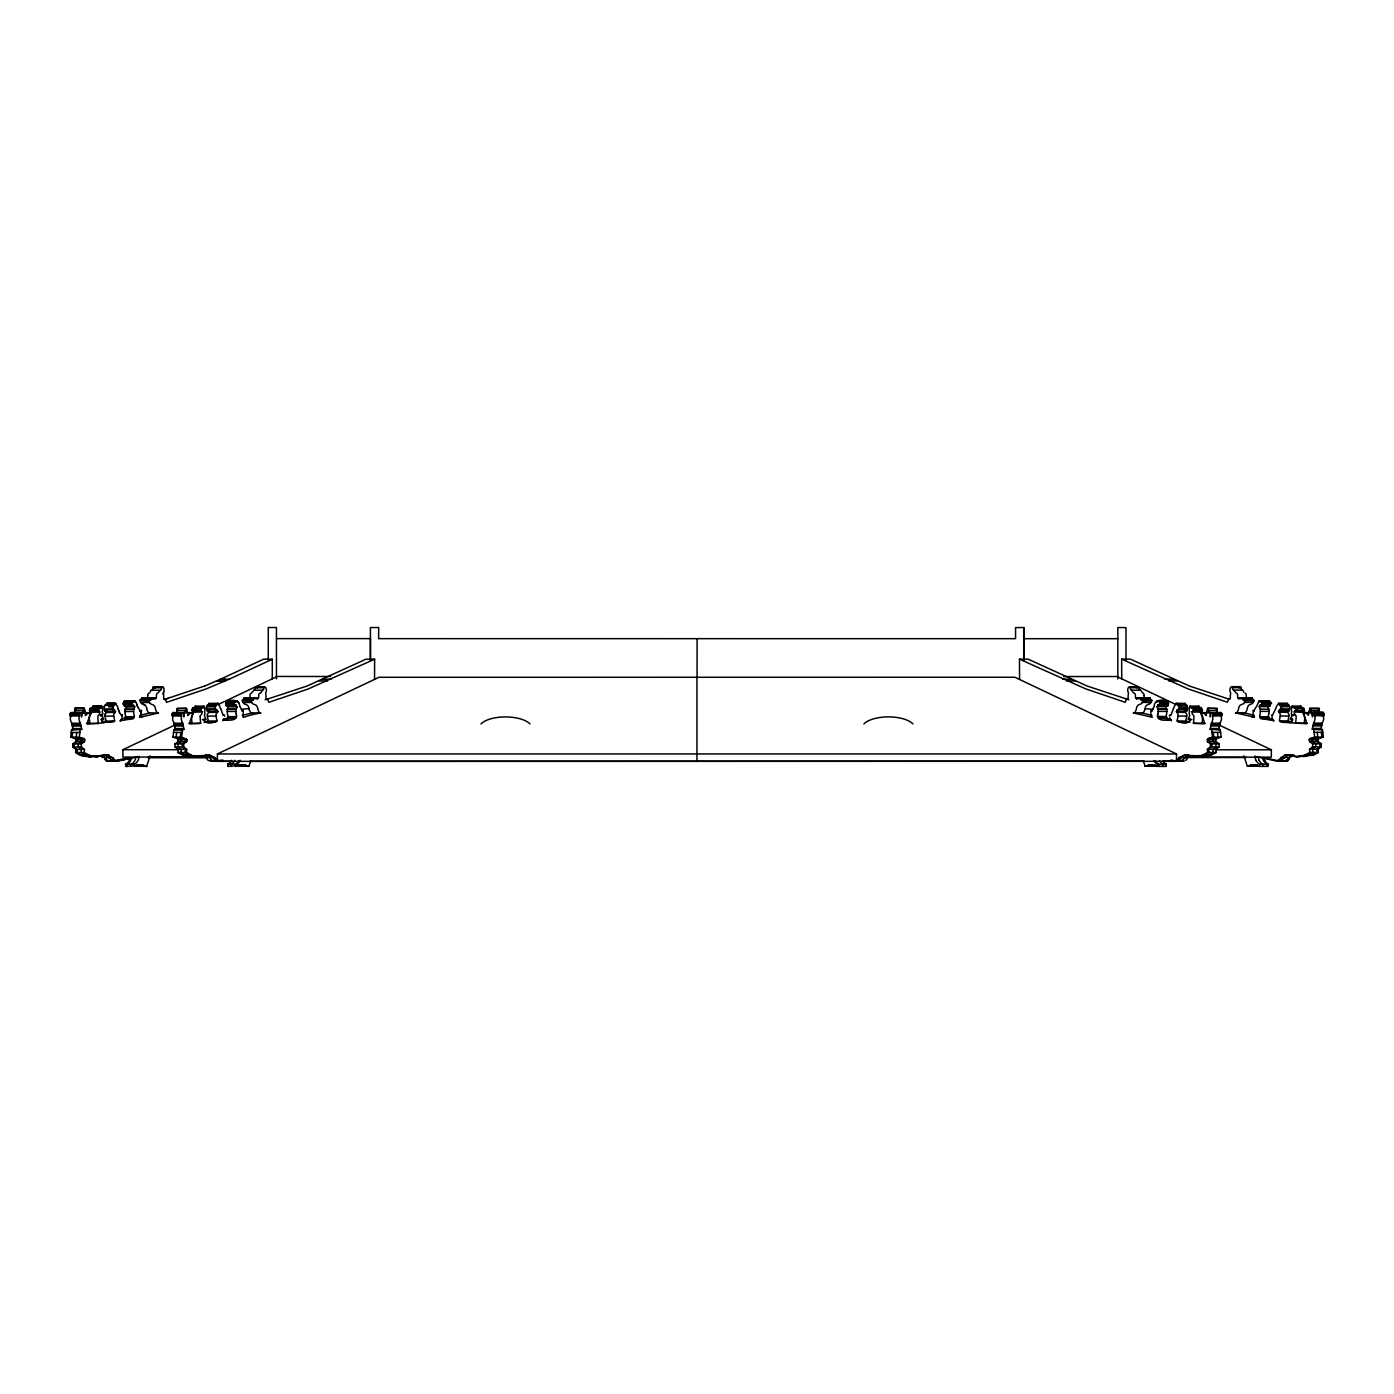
<?xml version="1.0" encoding="UTF-8"?>
<svg xmlns="http://www.w3.org/2000/svg" width="1394" height="1394" viewBox="0 0 1394 1394"><rect width="100%" height="100%" fill="white"/><g stroke="black" fill="none" stroke-linecap="round" stroke-linejoin="round"><path stroke-width="1.5" d="M175.679 724.671L122.881 749.711L122.881 757.081L206.155 757.099M697.07 677.554L697.087 638.661M1023.736 660.425L1023.736 627.579M1023.841 660.442L1023.841 638.696L1117.831 638.696M1023.841 638.26L1023.841 627.561L1015.564 627.579L1015.564 638.679L378.61 638.644L378.715 627.492L370.438 627.561L370.421 660.39L370.438 638.609L276.448 638.609M1117.831 678.965L1117.831 627.544L1126.004 627.614L1126.004 660.286M1218.565 724.758L1271.345 749.798L1271.345 757.186L1185.963 757.134L1181.868 760.549M272.266 679.279L272.318 659.223L263.658 659.17L220.426 679.244L229.104 679.244L272.318 659.223M374.55 679.261L374.62 659.205L365.96 659.205L307.046 686.022L265.191 699.84M121.923 718.921L122.202 715.052A6.691 4.722 90 0 1 121.574 715.54L119.431 712.526M105.404 709.633L114.517 709.581L115.162 712.439A5.332 3.781 90 0 0 113.646 714.739A2.23 1.568 90 0 0 113.75 716.133L114.047 717.108A2.492 1.76 90 0 0 114.151 718.52A3.049 2.161 90 0 1 114.517 719.652A3.049 2.161 90 0 0 114.639 721.081L98.382 723.399L97.963 719.199A7.894 5.593 90 0 1 97.981 716.063A3.136 2.213 90 0 1 98.974 714.704A3.032 2.143 90 0 0 99.793 711.602L90.296 711.951L90 710.609M1212.519 715.558L1212.641 717.352A3.241 2.283 90 0 1 1212.588 720.106A14.236 10.072 90 0 1 1211.403 723.155L1210.114 729.289L1220.29 729.968L1221.161 737.165L1216.683 738.576L1208.006 738.576L1207.396 741.608L1210.48 743.873L1219.14 743.873L1219.053 746.905L1216.073 749.31L1207.396 749.31L1207.5 752.481L1202.621 755.182L1211.281 755.182L1216.213 752.446L1216.073 749.31M1219.07 713.083L1220.987 712.439L1221.963 714.216A2.23 1.568 90 0 1 1222.102 715.383L1220.795 715.227L1221.301 717.352A3.241 2.283 90 0 1 1221.266 720.106A14.236 10.072 90 0 1 1220.064 723.155L1218.722 729.289L1210.114 729.289M1323.376 715.505L1314.385 715.052L1314.821 717.3A3.241 2.283 90 0 1 1314.786 720.036A14.236 10.072 90 0 1 1313.584 723.103L1312.242 729.219L1322.47 729.916L1323.342 737.112L1318.863 738.524L1310.186 738.524L1309.193 739.674L1309.576 741.556L1312.66 743.821L1321.338 743.821L1321.233 746.836L1318.254 749.258L1309.593 749.258L1309.733 752.394L1304.801 755.13L1296.298 756.733L1285.268 754.764L1276.921 761.141L1254.827 756.402L1255.053 757.534A11.535 8.155 90 0 0 1255.907 760.044L1256.133 760.479M1323.045 715.052L1323.498 717.3A3.241 2.283 90 0 1 1323.446 720.036A14.236 10.072 90 0 1 1322.261 723.103L1320.972 729.219L1312.242 729.219M150.273 692.069L150.517 690.779M217.987 711.463L216.819 709.546L207.619 709.616A5.907 4.182 -90 0 1 207.601 711.376L217.987 711.463L217.464 712.404A5.332 3.781 -90 0 0 215.931 714.704A2.23 1.568 -90 0 0 216.035 716.098L216.331 717.213A2.492 1.76 -90 0 0 216.436 718.468A3.049 2.161 -90 0 1 216.819 719.618A3.049 2.161 -90 0 0 216.924 721.029L207.985 721.029L204.186 722.423M125.024 717.405L124.902 718.276M1208.563 711.341L1208.511 711.132A2.474 1.76 90 0 0 1208.319 710.591L1208.319 710.051A3.38 2.387 90 0 0 1208.511 708.814L1207.256 709.215M1217.642 712.961L1217.171 711.132A2.474 1.76 90 0 0 1216.979 710.591L1216.997 710.051A3.38 2.387 90 0 0 1217.189 708.814L1216.021 708.779M1324.3 715.331L1314.315 715.174L1324.3 715.331A2.23 1.568 -90 0 0 1324.143 714.164L1323.202 712.526L1313.165 712.421L1312.486 716.864L1310.691 711.079A2.474 1.76 -90 0 0 1310.499 710.539L1310.517 709.999A3.38 2.387 90 0 0 1310.691 708.744L1309.698 708.326L1309.576 709.947A6.639 4.687 -90 0 0 1308.949 711.602A3.311 2.335 -90 0 0 1308.757 713.345L1308.67 713.867A2.474 1.76 -90 0 0 1308.565 715.244L1306.073 713.205A5.018 3.537 -90 0 0 1304.993 713.153L1304.244 712.717A2.823 2.004 90 0 0 1303.686 714.599L1303.878 715.732A2.666 1.882 -90 0 1 1304.592 717.631L1305.237 718.973A4.949 3.502 -90 0 1 1306.021 720.489A9.305 6.587 90 0 1 1306.544 723.713L1283.438 722.336L1279.5 720.925A3.049 2.161 -90 0 0 1279.483 719.531A3.049 2.161 -90 0 1 1279.849 718.38A2.492 1.76 -90 0 0 1279.953 716.969L1280.25 716.011A2.23 1.568 -90 0 0 1280.354 714.617A5.332 3.781 90 0 0 1278.821 712.334L1279.483 709.459L1288.648 709.877A5.924 4.182 90 0 0 1288.701 711.288L1280.023 711.288A5.907 4.182 90 0 1 1280.006 709.529M1319.822 712.909L1319.369 711.079A2.474 1.76 90 0 0 1319.177 710.539L1319.177 709.999A3.38 2.387 -90 0 0 1319.369 708.744L1318.114 709.163M118.054 708.588L117.671 707.368A2.422 1.708 90 0 0 117.253 706.009A7.04 4.984 90 0 1 116.312 704.911L116.242 704.44M1210.253 714.46L1210.306 716.917L1210.968 712.473L1213.285 714.216A2.23 1.568 90 0 1 1213.442 715.383L1212.832 715.854M71.042 715.697L70.502 717.44A3.241 2.283 90 0 0 70.554 720.175A14.236 10.072 90 0 0 71.739 723.242L73.028 729.271L71.53 730.055L81.758 729.358L80.416 723.242A14.236 10.072 90 0 1 79.214 720.175A3.241 2.283 90 0 1 79.179 717.44L79.615 715.192L69.7 715.471A2.23 1.568 90 0 1 69.857 714.303L70.292 713.153M78.378 715.471A2.23 1.568 90 0 1 78.517 714.303L80.835 712.561L81.514 717.004L83.309 711.219A2.474 1.76 90 0 1 83.501 710.679L83.483 710.138A3.38 2.387 90 0 1 83.291 708.884L83.919 708.204M181.673 715.453L181.464 717.387A3.241 2.283 -90 0 0 181.516 720.14A14.236 10.072 -90 0 0 182.701 723.19L183.991 729.323L175.383 729.323L174.041 723.19A14.236 10.072 -90 0 1 172.839 720.14A3.241 2.283 -90 0 1 172.804 717.387L173.309 715.279L172.002 715.418A2.23 1.568 -90 0 1 172.142 714.251L173.117 712.473L174.982 712.979M181.272 715.889L180.662 715.418A2.23 1.568 -90 0 1 180.819 714.251L183.137 712.508L183.799 716.952L183.851 714.495M74.178 713.048L74.509 711.532M119.989 720.837L133.371 718.59L134.312 716.446A3.555 2.527 90 0 0 133.841 714.129L133.719 713.658A4.896 3.468 90 0 0 133.667 711.811L133.685 709.25A4.478 3.171 90 0 0 134.695 707.141C134.538 701.827 124.066 709.929 123.404 703.865M223.58 719.287L226.995 718.555L227.936 716.394A3.555 2.527 -90 0 0 227.466 714.077L227.344 713.623A4.896 3.468 -90 0 0 227.292 711.776L227.309 709.197A4.478 3.171 -90 0 0 228.32 707.089C220.862 701.391 236.858 703.378 236.997 707.089A4.478 3.171 -90 0 1 235.969 709.197L235.952 711.776A4.896 3.468 -90 0 1 236.022 713.623L236.039 713.85M1207.396 749.31L1210.375 746.905L1210.48 743.873M1309.593 749.258L1312.573 746.836L1312.66 743.821M175.052 746.94L178.049 749.345L177.892 752.481L182.823 755.217L191.501 755.217L186.604 752.516L186.709 749.345L183.729 746.94L175.052 746.94L174.964 743.908L178.049 741.643L186.709 741.643L187.11 739.761L181.621 737.217L172.961 737.199L173.814 730.003L175.383 729.323M1292.099 719.234L1290.374 719.112A5.89 4.165 90 0 1 1291.593 716.777L1291.959 715.192A3.102 2.196 -90 0 1 1291.419 713.345A4.513 3.189 90 0 1 1291.82 711.323A2.074 1.464 -90 0 1 1291.75 708.344A2.701 1.917 90 0 1 1292.238 706.078L1300.898 706.078A1.847 1.307 90 0 1 1301.125 706.95L1302.31 707.838A1.777 1.255 -90 0 1 1303.948 708.762L1304.401 710.47L1294.224 711.463A3.032 2.143 -90 0 0 1295.043 714.547A3.136 2.213 90 0 1 1296.019 715.924A7.894 5.593 90 0 1 1296.037 719.06L1295.618 723.277L1307.555 723.294M141.508 711.114L141.456 710.4M140.01 700.311L148.827 701.426A1.899 1.342 90 0 0 149.576 702.437L149.803 703.046A3.258 2.3 90 0 0 151.005 704.057L153.584 705.085A5.471 3.868 90 0 1 155.396 708.535A7.824 5.541 90 0 0 157.33 712.839L158.393 713.031L139.505 717.352L140.062 716.446A6.621 4.67 90 0 0 140.759 715.819L140.968 714.094M148.67 700.833L149.733 700.102A4.984 3.52 90 0 1 150.5 699.875M249.021 708.483A5.471 3.868 -90 0 0 247.208 705.05L244.63 704.022A3.258 2.3 -90 0 1 243.427 702.994L243.201 702.402A1.899 1.342 -90 0 1 242.451 701.391L243.375 700.049A4.984 3.52 -90 0 1 244.124 699.823L253.185 699.962L252.732 699.143M257.681 708.483A5.471 3.868 -90 0 0 255.869 705.05L253.307 704.022A3.258 2.3 -90 0 1 252.087 702.994L251.948 702.437A1.917 1.359 -90 0 1 251.129 701.391L252.035 700.049A4.984 3.52 -90 0 1 252.802 699.823M1201.018 711.498L1202.464 710.313L1201.367 708.135A1.864 1.307 90 0 0 1200.199 707.856L1198.927 706.88A1.847 1.307 90 0 0 1198.701 706.131L1190.04 706.131A2.701 1.917 90 0 0 1189.552 708.413A2.074 1.464 90 0 0 1189.64 711.376A4.513 3.189 90 0 0 1189.221 713.397A3.102 2.196 90 0 0 1189.674 715.087L1189.448 716.725A5.89 4.165 90 0 0 1188.193 719.165L1191.818 719.565M1294.956 711.393L1296.716 711.167M94.112 756.106L90.436 756.872L81.915 755.269L76.984 752.533L77.14 749.397L72.767 746.888L72.68 743.873M97.719 756.872L89.199 755.269L84.267 752.533L84.424 749.397L81.427 746.975L72.767 746.975L75.746 749.31L75.659 752.551C87.927 762.849 106.868 748.508 115.406 760.636M1290.234 722.719L1290.321 721.639A2.631 1.864 90 0 1 1291.245 721.552A4.409 3.119 -90 0 0 1292.83 719.652L1292.569 719.13A13.086 9.253 90 0 1 1291.071 719.496L1290.548 719.513M193.086 711.532L191.64 710.348L192.738 708.169A1.864 1.307 -90 0 1 193.905 707.891L203.838 707.037A1.847 1.307 -90 0 1 204.064 706.166L195.404 706.166A1.847 1.307 -90 0 0 195.177 706.915L195.177 706.915M222.935 714.861L223.859 715.488A6.691 4.722 -90 0 0 224.486 715.017L224.695 716.133M206.678 758.075L206.887 759.12M103.818 722.65L101.954 721.691M124.972 701.095L134.765 700.886L136.595 703.012M237.346 701.147C214.589 704.075 235.394 696.704 238.81 702.872M1201.558 715.523L1201.611 715.662A2.666 1.882 90 0 1 1202.412 717.683L1203.057 719.025A4.949 3.502 90 0 1 1203.841 720.541A9.305 6.587 90 0 1 1204.346 723.765L1193.438 723.329L1193.839 719.112A7.894 5.593 90 0 0 1193.822 715.976A3.136 2.213 90 0 0 1192.846 714.617A3.032 2.143 90 0 1 1192.027 711.515L1201.436 711.341M1193.438 723.329L1202.098 723.329L1202.517 719.112A7.894 5.593 90 0 0 1202.499 715.976A3.136 2.213 90 0 0 1201.506 714.617A3.032 2.143 90 0 1 1200.67 711.707M1304.279 723.277L1304.697 719.06A7.894 5.593 90 0 0 1304.679 715.924M1141.303 699.788A4.984 3.52 90 0 1 1142.069 700.032L1142.975 701.356A1.917 1.359 90 0 1 1142.156 702.402L1142.087 702.82A3.258 2.3 90 0 1 1140.797 703.987L1138.236 705.015A5.471 3.868 90 0 0 1136.424 708.466A7.65 5.402 90 0 1 1135.796 710.644A7.824 5.541 90 0 1 1134.489 712.77L1133.409 712.961L1152.315 717.283L1150.799 715.261L1150.869 710.417A2.439 1.725 90 0 1 1151.566 710.731L1152.002 711.288A7.353 5.193 90 0 1 1152.472 709.546L1153.465 707.699A7.51 5.315 90 0 1 1154.249 706.845L1154.267 706.27M1269.673 700.955L1258.834 701.443L1256.43 706.793A7.51 5.315 90 0 0 1255.663 707.647L1254.652 709.494A7.353 5.193 -90 0 0 1254.182 711.236L1253.746 710.679A2.439 1.725 -90 0 0 1253.049 710.365L1253.241 715.697A6.621 4.67 90 0 0 1253.938 716.324L1254.495 717.23L1235.607 712.909L1245.347 712.735A7.824 5.541 90 0 0 1246.654 710.609A7.65 5.402 90 0 0 1247.281 708.413A5.471 3.868 -90 0 1 1249.094 704.963L1251.655 703.935A3.258 2.3 -90 0 0 1252.875 702.924L1253.014 702.367A1.917 1.359 90 0 0 1253.833 701.304L1252.927 699.98A4.984 3.52 90 0 0 1252.16 699.753M99.41 711.794C99.375 709.197 87.543 713.205 89.826 709.076M200.283 716.011A3.136 2.213 -90 0 1 201.259 714.652A3.032 2.143 -90 0 0 202.095 711.55L200.318 710.348L201.015 708.866A1.777 1.255 -90 0 1 202.635 707.96L203.838 707.037M1158.065 713.815L1158.1 713.589A4.896 3.468 90 0 1 1158.153 711.742L1158.135 709.18A4.478 3.171 90 0 1 1157.107 707.072L1157.926 704.806C1169.183 707.803 1174.096 700.258 1159.738 702.419M1268.923 713.763L1268.941 713.536A4.896 3.468 90 0 1 1269.01 711.689L1269.045 709.285A4.478 3.171 90 0 1 1267.965 707.019L1268.784 704.754M141.177 710.47L140.951 710.504A2.439 1.725 90 0 0 140.254 710.731L139.818 711.358A7.353 5.193 90 0 0 139.348 709.633L138.337 707.699A7.51 5.315 90 0 0 137.57 706.915L137.1 705.12M220.705 708.64L222.97 714.686M1133.601 693.062L1134.054 693.079A2.091 1.481 90 0 1 1135.396 695.519A7.109 5.018 90 0 0 1135.587 697.784L1136.58 698.777A1.795 1.272 90 0 1 1137.887 698.028A8.765 6.203 90 0 1 1139.612 697.958C1143.028 699.039 1142.488 701.809 1149.98 699.788A4.984 3.52 90 0 1 1150.747 700.015L1151.636 701.356A1.899 1.342 90 0 1 1150.904 702.367L1150.747 702.82A3.258 2.3 90 0 1 1149.475 703.987L1146.896 704.998A5.471 3.868 90 0 0 1145.084 708.466A7.65 5.402 90 0 1 1144.474 710.644A7.824 5.541 90 0 1 1143.15 712.77L1142.087 712.961L1151.949 715.366M1235.607 712.909L1236.67 712.735A7.824 5.541 -90 0 0 1237.994 710.609A7.65 5.402 -90 0 0 1238.621 708.413A5.471 3.868 -90 0 1 1240.433 704.963L1242.995 703.935A3.258 2.3 90 0 0 1244.197 702.924L1244.424 702.315A1.899 1.342 -90 0 0 1245.173 701.304L1244.25 699.98A4.984 3.52 -90 0 0 1243.5 699.753M84.424 741.678L75.764 741.678L72.68 743.943L81.34 743.943L84.424 741.678L84.825 739.796L83.814 738.663L70.658 737.252L71.53 729.968M72.627 732.477L72.052 737.252L77.541 739.796L77.14 741.678L74.056 743.943L74.161 746.975M76.775 732.477L76.217 737.252L81.688 739.796L81.305 741.678L78.221 743.943L78.308 746.975L81.305 749.397L81.148 752.533L86.079 755.269L94.583 756.872L98.277 756.106M83.814 738.663L79.336 737.252L80.19 730.055M101.901 722.458L105.961 720.994M176.655 732.425L176.08 737.217L181.569 739.761L181.168 741.643L178.083 743.908L178.171 746.94L181.168 749.345L181.011 752.481L185.942 755.217L194.446 756.837M180.802 732.425L180.244 737.217L185.716 739.761L185.332 741.643L182.248 743.908L182.335 746.94L185.315 749.345L185.175 752.481C195.317 760.828 210.721 749.745 217.342 760.532M181.621 737.217L182.492 730.003L183.991 729.323M204.552 708.431A2.074 1.464 -90 0 1 204.465 711.41A4.513 3.189 -90 0 1 204.883 713.432A3.102 2.196 -90 0 1 204.43 715.122L204.657 716.743A5.89 4.165 -90 0 1 205.911 719.199L205.214 719.583A13.086 9.253 -90 0 1 203.716 719.217L203.472 719.722A4.409 3.119 -90 0 0 205.057 721.639A2.631 1.864 -90 0 1 205.981 721.726C207.549 724.392 214.293 722.528 216.924 721.029M84.546 709.476L84.424 710.086A6.639 4.687 90 0 1 85.051 711.742A3.311 2.335 90 0 1 85.243 713.484L85.33 714.007A2.474 1.76 90 0 1 85.435 715.383L85.4 715.54M84.529 709.738L83.71 708.309M216.366 709.581L216.314 709.964A5.924 4.182 -90 0 1 216.262 711.376A2.3 1.638 -90 0 1 215.478 709.807A2.718 1.917 -90 0 1 215.495 709.006A4.356 3.084 -90 0 1 214.868 708.274L216.018 705.347A2.962 2.091 -90 0 1 216.924 704.737M237.032 706.897L228.389 706.706M118.908 711.079L118.368 709.459M1153.918 760.566A10.734 7.597 90 0 0 1157.264 764.104L1157.334 766.439L1148.917 764.94L1145.188 766.334L1143.359 761.019M1158.728 766.439L1158.641 764.121M1162.875 766.439L1163.188 764.33A10.96 7.754 90 0 1 1159.459 760.566M1165.907 766.351L1166.203 764.243M1163.223 761.664A10.734 7.597 90 0 0 1165.82 764.017L1165.994 766.439L1157.229 766.351M1243.901 755.809L1247.369 766.299L1251.098 764.888L1259.514 766.386L1259.444 764.069A10.734 7.597 90 0 1 1256.099 760.514M1262.633 766.386L1262.947 764.278A10.96 7.754 90 0 1 1259.218 760.514M1266.797 766.386L1266.728 764.069A11.013 7.789 90 0 1 1262.302 757.552M1264.776 760.514A10.734 7.597 90 0 0 1268.122 764.051L1268.191 766.386L1259.514 766.386M141.508 711.045L141.142 712.839M178.083 708.814L176.933 708.849A3.38 2.387 -90 0 0 177.108 710.086L177.125 710.626A2.474 1.76 -90 0 0 176.933 711.167L176.48 712.996M187.702 715.488L187.72 715.331A2.474 1.76 -90 0 0 187.615 713.972L187.545 713.432A3.311 2.335 -90 0 0 187.336 711.689A6.639 4.687 -90 0 0 186.726 710.034L186.779 709.877M185.489 711.567L183.869 714.129M1158.048 704.737L1159.111 705.956L1159.686 702.698M1170.542 719.252L1167.126 718.52L1166.168 716.359A3.555 2.527 90 0 1 1166.639 714.042L1166.761 713.589A4.896 3.468 90 0 1 1166.813 711.742L1166.795 709.18A4.478 3.171 90 0 1 1165.785 707.054C1166.621 701.583 1167.545 707.699 1168.137 704.859M1274.011 720.715L1260.629 718.468L1259.688 716.307A3.555 2.527 -90 0 1 1260.159 713.989L1260.281 713.536A4.896 3.468 90 0 1 1260.333 711.689L1260.315 709.128A4.478 3.171 -90 0 1 1259.305 707.019C1257.858 702.628 1285.704 702.977 1261.866 704.057M1269.167 704.632L1269.969 705.904L1270.596 703.813M132.064 703.935C111.381 705.991 133.144 699.561 132.709 706.044M101.292 719.095L101.17 719.774A4.409 3.119 90 0 0 102.773 721.674A2.631 1.864 90 0 1 103.679 721.761L103.783 721.743M131.367 766.508L131.053 764.4A10.96 7.754 90 0 0 134.8 760.636L134.974 760.166A11.849 8.381 90 0 0 135.95 757.099L139.191 756.524L138.947 757.656A11.535 8.155 90 0 1 138.093 760.166L137.884 760.601A10.734 7.597 90 0 1 134.556 764.173L125.512 764.33L125.826 766.508L142.902 765.01L146.631 766.421L150.099 755.862M1176.362 703.273L1176.519 703.447A3.537 2.492 90 0 1 1177.181 704.702A2.962 2.091 90 0 1 1178.087 705.312C1178.749 708.396 1190.18 708.413 1186.764 705.312A2.962 2.091 90 0 0 1185.841 704.702A3.537 2.492 90 0 0 1185.179 703.447L1176.153 703.256L1175.491 704.841A7.04 4.984 90 0 1 1174.567 705.922A2.422 1.708 90 0 0 1174.149 707.368L1173.399 708.622M1286.348 704.789L1287.376 703.395A3.537 2.492 90 0 1 1288.039 704.65M140.846 714.547L141.317 713.623M1187.113 758.998L1187.322 757.953M90.767 711.707L99.462 711.567M1149.649 699.997L1149.858 698.133L1139.612 697.958M1243.169 699.945L1243.709 698.167L1241.793 697.906A8.765 6.203 -90 0 0 1240.085 697.976M1251.829 699.945L1252.37 698.167L1250.47 697.906A8.765 6.203 -90 0 0 1248.745 697.976M90.366 711.637L91.115 711.515A3.032 2.143 90 0 1 91.08 713.031M261.218 692.26L262.56 690.222A2.074 1.464 -90 0 0 263.797 687.765L264.494 686.772A3.485 2.474 -90 0 1 265.905 687.939A3.729 2.631 -90 0 1 265.94 692.208A2.98 2.108 -90 0 0 265.766 694.561A3.868 2.736 -90 0 1 265.94 697.139A3.834 2.701 -90 0 0 266.097 698.621A2.596 1.83 -90 0 0 267.596 699.422A2.213 1.568 -90 0 1 267.875 699.805L268.85 702.315L308.144 689.002L374.62 659.205M75.764 741.678L76.147 739.726M178.049 741.643L177.439 738.611L172.961 737.199M223.336 719.565C227.501 720.332 235.203 721.343 236.614 716.394A3.555 2.527 -90 0 0 236.126 714.077M1168.346 702.698L1158.972 701.199M1261.866 703.43L1260.995 700.955L1258.834 701.443M1270.526 703.43L1270.596 702.367M1154.249 706.044C1153.953 699.579 1165.105 698.551 1167.911 701.931M105.961 704.702A2.962 2.091 90 0 0 105.055 705.312L113.716 705.381A2.962 2.091 90 0 1 114.639 704.772A3.537 2.492 90 0 1 115.301 703.517L116.033 703.709M215.268 706.793L206.626 706.863L207.357 705.347A2.962 2.091 -90 0 1 208.264 704.737A3.537 2.492 -90 0 1 208.926 703.482L217.952 703.273L218.614 704.876A7.04 4.984 -90 0 0 219.538 705.956A2.422 1.708 -90 0 1 219.956 707.403L220.566 708.675M1184.238 704.44L1185.022 703.273M1288.701 711.288A2.3 1.638 -90 0 0 1289.485 709.72A2.718 1.917 90 0 0 1289.467 708.919A4.356 3.084 -90 0 0 1290.095 708.187L1289.328 705.747L1280.267 705.259A2.962 2.091 90 0 0 1279.361 704.65A3.537 2.492 90 0 0 1278.699 703.395L1277.688 704.789A7.04 4.984 -90 0 1 1276.747 705.869A2.422 1.708 90 0 0 1276.329 707.316L1272.426 715.418A6.691 4.722 -90 0 1 1271.798 714.93L1272.373 719.339A1.812 1.289 90 0 1 1273.558 720.803M1188.594 754.746L1187.061 756.524M101.553 706.88L100.281 707.925A1.83 1.289 90 0 0 99.113 708.204L98.591 710.644M118.368 709.546L118.054 708.675M74.579 711.428L74.631 711.132A2.474 1.76 90 0 1 74.823 710.679L74.823 710.051A3.38 2.387 90 0 1 74.631 708.884L75.259 708.222M1170.768 719.531C1167.545 720.088 1159.024 721.465 1158.118 717.335M1272.722 719.199L1269.307 718.468L1268.976 717.283M185.541 711.376L185.594 711.167A2.474 1.76 -90 0 1 185.785 710.626L185.785 710.086A3.38 2.387 -90 0 1 185.594 708.849L186.848 709.25M192.599 711.898L201.294 711.794M1280.023 711.288A2.3 1.638 -90 0 0 1280.807 709.72A2.718 1.917 -90 0 0 1280.807 708.919A4.356 3.084 -90 0 0 1281.417 708.187L1280.389 705.747M108.122 760.636C105.735 760.723 105.404 755.269 104.428 758.772M113.175 757.656L104.498 757.656L105.508 760.009M101.292 719.182L101.431 719.182A13.086 9.253 90 0 0 102.929 719.618L103.626 719.269A5.89 4.165 90 0 0 102.407 716.899L102.529 715.68L100.438 715.592L102.145 715.157A3.102 2.196 90 0 0 102.581 713.484A4.513 3.189 90 0 0 102.18 711.445A2.074 1.464 90 0 0 102.25 708.483A2.701 1.917 90 0 0 101.762 706.2L93.102 706.131A1.847 1.307 90 0 0 92.875 707.072L91.69 707.978L100.368 707.891M1164.826 702.053L1165.994 701.095M1267.024 702.001L1269.22 701.234M123.247 703.046L124.171 701.269M132.134 703.569L132.918 701.147M234.419 702.175L236.701 701.147M248.812 766.369L250.659 761.141M124.972 701.008L135.166 701.478M120.442 720.925A1.812 1.289 90 0 1 121.539 719.583L121.923 718.851M224.207 718.886L223.929 719.426A1.812 1.289 -90 0 0 222.744 720.89M1288.3 754.921L1280.041 761.141L1263.975 757.691M1292.447 754.921C1288.457 757.447 1286.557 763.006 1280.18 760.27M1293.841 754.921L1289.903 757.447L1280.842 757.534M91.795 707.525L92.98 707.856M1287.22 710.382L1287.498 712.317A5.332 3.781 90 0 1 1289.032 714.617A2.23 1.568 -90 0 1 1288.927 716.011L1288.631 717.143A2.492 1.76 90 0 1 1288.526 718.38A3.049 2.161 -90 0 0 1288.143 719.531A3.049 2.161 90 0 1 1288.039 720.942L1279.5 720.925M118.995 710.609L119.431 712.613M143.53 697.941L141.63 698.289L142.223 699.927M244.455 700.032L244.246 698.15L254.492 697.976A8.765 6.203 -90 0 1 256.217 698.046A1.795 1.272 -90 0 1 257.524 698.812L258.535 697.819A7.109 5.018 -90 0 0 258.726 695.536A2.091 1.481 -90 0 1 260.051 693.149L260.678 693.027M254.492 697.976L243.863 698.934M100.403 707.751L98.05 707.856M239.768 706.444L239.855 706.863A7.51 5.315 -90 0 1 240.639 707.734L241.632 709.581A7.353 5.193 -90 0 1 242.103 711.323L242.539 710.766A2.439 1.725 -90 0 1 243.236 710.452C243.689 721.465 237.938 716.812 260.695 712.996L259.615 712.804A7.824 5.541 -90 0 1 257.663 708.431M1295.026 710.992L1296.803 710.888M1185.144 710.173L1185.318 712.369A5.332 3.781 90 0 1 1186.834 714.669A2.23 1.568 90 0 1 1186.73 716.063L1186.433 717.021A2.492 1.76 90 0 1 1186.329 718.433A3.049 2.161 90 0 0 1185.963 719.583A3.049 2.161 90 0 1 1185.858 720.994L1177.181 720.994A3.049 2.161 90 0 0 1177.285 719.583A3.049 2.161 90 0 1 1177.669 718.433A2.492 1.76 90 0 0 1177.773 717.196L1178.069 716.063A2.23 1.568 90 0 0 1178.157 714.669A5.332 3.781 90 0 0 1176.641 712.386L1177.146 709.546L1186.486 709.581A5.907 4.182 90 0 0 1186.503 711.341L1176.118 711.428M244.246 698.15L245.832 697.976A8.765 6.203 -90 0 1 247.54 698.046A1.795 1.272 -90 0 1 248.846 698.812L249.857 697.819A7.109 5.018 -90 0 0 250.049 695.536A2.091 1.481 -90 0 1 251.39 693.132L253.987 690.204A2.074 1.464 -90 0 0 255.119 687.765L255.816 686.772L264.494 686.772M1321.251 713.031L1323.185 712.369L1310.935 712.421M1287.568 761.246L1290.199 755.722M231.631 760.305L231.509 760.566A10.734 7.597 -90 0 1 228.18 764.121L228.006 766.456L245.205 764.957L246.947 765.707L238.287 765.707L248.916 766.369L246.843 765.707M234.75 760.305L234.628 760.566A10.96 7.754 -90 0 1 230.916 764.33L231.23 766.473M240.291 760.305L240.169 760.566A10.734 7.597 -90 0 1 236.858 764.139L227.692 764.348M1167.179 701.008L1157.403 701.13M74.666 708.692L83.413 708.431M104.411 705.991L104.167 706.967M85.435 715.383L87.927 713.345A5.018 3.537 90 0 1 89.007 713.292L89.826 712.63L83.326 712.63M208.264 721.029L208.124 721.012A3.049 2.161 -90 0 1 208.142 719.618A3.049 2.161 -90 0 0 207.776 718.468A2.492 1.76 -90 0 1 207.671 717.056L207.375 716.098A2.23 1.568 -90 0 1 207.27 714.704A5.332 3.781 -90 0 1 208.804 712.404L208.961 710.208M1202.116 710.522L1193.351 710.539L1192.375 711.637M1304.401 710.47L1303.617 711.951L1294.538 711.445M100.577 715.732L102.145 715.07A3.102 2.196 90 0 0 102.581 713.397M97.667 711.794L99.27 712.038M194.637 711.986L192.668 711.602M125.164 714.129A3.555 2.527 90 0 1 125.652 716.446L125.233 717.248L133.894 717.248M133.65 701.095L134.591 700.973M123.996 705.608L132.587 705.712M140.114 711.027L140.254 710.818A2.439 1.725 90 0 1 140.951 710.504M89.669 712.961L70.798 712.665L79.493 712.508M192.041 712.804L191.309 713.24A5.018 3.537 -90 0 0 190.386 713.188L187.72 715.331M99.828 706.967L92.701 707.019L99.828 706.88M163.603 687.904A3.485 2.474 90 0 0 162.192 686.737L153.514 686.737L152.8 687.8A2.074 1.464 90 0 1 151.597 690.239L150.726 690.588M147.991 698.551C129.781 698.046 153.793 701.199 156.233 697.854A7.109 5.018 90 0 0 156.424 695.571A2.091 1.481 90 0 1 157.766 693.184L160.362 690.239A2.074 1.464 90 0 0 161.495 687.8L162.192 686.737A3.485 2.474 90 0 1 163.603 687.974A3.729 2.631 90 0 1 163.638 692.243A2.98 2.108 90 0 0 163.464 694.613A2.98 2.108 90 0 1 163.638 692.173M196.85 707.002L194.341 707.211L195.979 707.316M155.222 698.847A1.795 1.272 90 0 0 153.915 698.098A8.765 6.203 90 0 0 152.207 698.028C149.088 700.729 128.405 699.98 148.688 700.38M1150.172 699.004L1141.581 698.899M1243.692 698.952L1252.439 698.864M1150.817 702.471L1142.156 702.419M1295.148 710.748L1304.645 710.26M1191.243 755.792L1189.936 756.663M234.349 703.5L234.401 702.593L225.758 703.517M1206.995 739.726L1215.673 739.726L1216.683 738.576M1309.193 739.674L1317.853 739.674L1318.863 738.524M100.699 707.176L98.887 707.35M88.763 719.025L89.408 717.771A2.666 1.882 90 0 1 90.122 715.871L90.314 714.739A2.823 2.004 90 0 0 89.826 712.717M88.972 718.886L88.763 719.112A4.949 3.502 90 0 0 87.979 720.628A9.305 6.587 90 0 0 87.456 723.852L98.382 723.399L86.445 723.434L89.721 723.329L89.53 721.064M1159.111 705.956L1167.841 705.887M1261.291 705.904L1270.039 705.834M150.9 699.997L140.202 700.119M228.111 701.13L229.156 701.705M217.865 703.273L217.586 703.465A3.537 2.492 -90 0 0 216.924 704.737L208.264 704.737M223.842 719.513L227.117 720.367M101.727 719.652L103.626 719.356M121.278 719.321L124.868 717.98M225.758 702.733L226.786 700.99L235.603 701.043M146.788 698.568L146.562 698.847A1.795 1.272 90 0 0 145.255 698.115A8.765 6.203 90 0 0 143.53 698.028M125.408 716.847L134.26 716.673M1193.543 710.522L1202.464 710.313M1244.476 700.084L1253.99 700.258M125.965 701.008L126.976 702.053M174.964 743.908L183.625 743.908L186.709 741.643M1186.555 759.835L1185.649 760.253M146.788 698.638L147.555 697.784A7.109 5.018 90 0 0 147.747 695.589M1315.256 715.802L1315.622 715.331A2.23 1.568 -90 0 0 1315.483 714.164L1314.525 712.526M1187.392 756.472L1186.033 757.134M1190.511 756.472L1189.361 756.925M1296.298 756.733L1313.479 755.13L1318.358 752.412L1318.254 749.258M125.512 764.4L125.896 764.121A10.734 7.597 90 0 0 129.241 760.636L129.433 760.078A11.849 8.381 90 0 0 130.269 757.656M127.29 764.121L127.203 766.508M235.464 764.156L235.394 766.473M104.672 705.782L103.905 708.309A4.356 3.084 90 0 0 104.533 709.058A2.718 1.917 90 0 0 104.533 709.86A2.3 1.638 90 0 0 105.299 711.41L115.685 711.498M218.701 704.266L277.354 676.456L330.674 676.491M217.394 753.962L378.959 677.292L1014.919 677.257L1176.501 753.927L1176.501 761.316L217.394 761.333L217.394 753.962L1176.501 753.927M229.104 679.244L205.842 689.037L166.548 702.367L165.59 699.84A2.213 1.568 90 0 0 165.294 699.474A2.596 1.83 90 0 1 163.812 698.586M1175.525 760.845L1176.658 760.41M1176.414 760.654C1183.419 749.972 1198.335 760.392 1208.929 752.446L1216.213 752.446M1177.808 760.654L1184.43 754.746L1195.494 756.803M149.541 693.132L149.088 693.149A2.091 1.481 90 0 0 147.729 695.589M195.63 707.891L202.653 707.925M204.744 686.057L220.426 679.192L224.765 679.192M204.744 685.987L164.631 699.387L168.099 698.342M1176.031 760.793L1174.637 761.107M113.611 705.887L112.583 708.309A4.356 3.084 90 0 0 113.193 709.058A2.718 1.917 90 0 0 113.193 709.86A2.3 1.638 90 0 0 113.977 711.41A5.907 4.182 90 0 0 113.994 709.651M206.626 706.863L206.207 708.274A4.356 3.084 -90 0 0 206.817 709.006A2.718 1.917 -90 0 0 206.817 709.807A2.3 1.638 -90 0 0 207.601 711.376M1209.556 713.432L1208.633 711.532M1208.006 738.576L1212.484 737.182L1221.161 737.165M1310.186 738.524L1314.664 737.112L1323.342 737.112M1190.04 706.131A1.847 1.307 90 0 1 1190.267 707.002L1191.452 707.891A1.777 1.255 90 0 1 1193.09 708.814L1193.787 710.313M1184.308 760.932L1179.289 760.235M1168.346 703.482L1159.669 703.482M1276.921 761.141C1279.274 760.688 1289.624 763.058 1289.502 757.534M124.327 701.077L133.563 701.269M1166.987 720.349L1170.28 719.478A1.812 1.289 90 0 1 1171.378 720.855M139.853 715.436L149.733 712.961L148.653 712.839A7.824 5.541 90 0 1 146.701 708.466M242.155 715.383L252.018 712.996L250.955 712.804A7.824 5.541 -90 0 1 248.986 708.431M109.795 761.263L113.82 760.41L108.906 761.002M113.96 761.263L130.043 757.831L113.071 761.002M139.191 756.524L117.079 761.263L107.512 761.002M214.624 760.357L208.926 760.671M214.728 760.357L210.703 761.229L230.533 761.333M213.718 761.211L217.847 760.357M217.882 761.211L222.012 760.357M223.388 760.357L217.237 760.514M131.158 758.179L116.19 761.002M1194.013 756.698L1211.281 755.182M1299.417 756.733L1307.92 755.13L1312.852 752.394L1312.712 749.258L1315.692 746.836L1315.779 743.821L1312.695 741.556L1312.312 739.674L1317.8 737.112L1317.225 732.338M1303.582 756.733L1318.358 752.412M101.727 755.478L108.732 754.886M194.358 756.82L198.14 756.14M198.506 756.82L209.675 754.781L216.68 760.828M89.042 756.872L92.718 756.123M95.977 756.872L107.007 754.886M182.823 755.217L191.326 756.837L195.003 756.158M192.964 756.82L196.746 756.158M1177.181 720.994C1179.812 722.441 1187.026 724.706 1188.124 721.691A2.631 1.864 90 0 1 1189.047 721.604A4.409 3.119 90 0 0 1190.65 719.705L1190.389 719.182A13.086 9.253 90 0 1 1188.89 719.548L1188.35 719.565M1185.858 720.994L1189.918 722.388M1288.039 720.942L1292.099 722.336M142.449 697.906L156.233 697.854M1303.198 711.445L1302.885 711.463A3.032 2.143 -90 0 0 1303.704 714.547A3.136 2.213 90 0 1 1304.052 714.878M1019.554 679.226L1019.484 659.17L1085.961 688.967L1125.254 702.297L1126.23 699.771A2.213 1.568 90 0 1 1126.509 699.405A2.596 1.83 90 0 0 1128.007 698.586A3.834 2.701 90 0 0 1128.164 697.122A3.868 2.736 90 0 1 1128.338 694.543A2.98 2.108 90 0 0 1128.164 692.173A3.729 2.631 90 0 1 1128.199 687.904A3.485 2.474 90 0 1 1129.61 686.737L1130.325 687.73A2.074 1.464 90 0 0 1131.545 690.169L1132.886 692.226M191.902 710.557L200.666 710.557M1131.545 690.204L1140.64 690.222L1142.714 693.079A2.091 1.481 90 0 1 1144.073 695.519M1121.734 679.192L1121.665 659.135L1188.141 688.932L1227.452 702.245L1228.41 699.718A2.213 1.568 90 0 1 1228.706 699.352A2.596 1.83 -90 0 0 1230.188 698.533A3.834 2.701 -90 0 0 1230.344 697.07A3.868 2.736 90 0 1 1230.536 694.491A2.98 2.108 -90 0 0 1230.362 692.138A3.729 2.631 -90 0 1 1230.397 687.852A3.485 2.474 -90 0 1 1231.808 686.684L1232.523 687.678A2.074 1.464 90 0 0 1233.638 690.1L1236.234 693.045A2.091 1.481 -90 0 1 1237.593 695.467A7.109 5.018 90 0 0 1237.767 697.732L1238.778 698.725L1247.438 698.725A1.795 1.272 -90 0 1 1248.745 697.993M76.984 752.446L75.659 752.464L84.267 752.533M1191.452 707.891L1200.687 707.769M1207.5 752.481L1208.929 752.446L1208.79 749.31L1211.769 746.905L1211.856 743.873L1208.772 741.608L1208.389 739.726L1213.878 737.182L1213.303 732.39M1280.999 706.793L1289.694 706.706M188.73 723.381L200.684 723.364L200.266 719.147A7.894 5.593 -90 0 1 200.283 716.011M200.684 723.364L189.758 723.8A9.305 6.587 -90 0 1 190.264 720.576A4.949 3.502 -90 0 1 191.048 719.06L191.71 717.718A2.666 1.882 -90 0 1 192.424 715.819M243.288 702.506L251.948 702.437M1244.337 702.419L1253.014 702.367M1190.267 707.002L1199.781 707.176M151.597 690.257L160.205 690.257M1019.484 659.17L1028.145 659.17L1087.059 685.987L1128.913 699.805M1121.665 659.135L1130.342 659.135L1189.256 685.953L1229.369 699.283M1063.587 676.56L1116.908 676.526L1175.56 704.353M322.728 679.209L331.389 679.209M1062.698 679.192L1071.376 679.192M1164.896 679.139L1173.574 679.139M220.897 680.917L216.575 680.917L225.236 680.969M318.86 680.934L327.538 680.934M1066.567 680.917L1075.244 680.917M1168.764 680.864L1177.425 680.864M154.926 687.974A3.485 2.474 90 0 0 153.514 686.806L162.192 686.806M1129.61 686.737L1138.288 686.737L1139.003 687.73A2.074 1.464 90 0 0 1140.118 690.152L1140.275 690.187M1231.808 686.684L1240.468 686.684L1241.183 687.678A2.074 1.464 90 0 0 1242.402 690.117M152.8 687.73L161.477 687.8M255.102 687.765L263.78 687.765M1130.325 687.73L1139.003 687.73M1232.523 687.678L1241.183 687.678M244.351 697.906L258.535 697.819M1135.587 697.784L1149.858 698.133M1237.767 697.732L1251.934 697.836M141.63 698.22L152.207 698.028M1243.378 698.08L1252.37 698.167M243.915 698.255L252.593 698.255M1141.512 698.22L1150.189 698.22M1243.831 698.516L1252.509 698.516M243.793 698.586L257.524 698.812M1136.58 698.777L1150.311 698.551M141.561 698.986L150.238 698.986M1243.099 699.875L1253.798 699.997M242.504 700.084L253.133 700.032M1151.601 700.049L1140.919 699.927M242.312 700.346L250.99 700.346M1143.132 700.311L1151.793 700.311M242.295 700.781L250.955 700.781M1143.15 700.764L1151.81 700.746M1245.33 700.712L1254.008 700.712M124.641 701.077L135.044 701.199M1258.956 701.234L1269.359 700.955M1156.759 701.13L1167.039 701.287M124.031 701.827L135.532 701.74M228.79 701.513L237.816 701.705M1156.288 701.67L1165.314 701.478M1258.468 701.618L1267.146 701.618M123.909 702.001L132.691 701.896M226.194 701.966L234.994 701.862M1261.431 701.879L1270.596 702.21M123.456 702.768L132.134 702.768M1261.866 702.646L1270.544 702.646M1278.542 703.221L1287.22 703.221M225.689 703.883L234.366 703.9M1159.738 703.865L1168.416 703.865M123.456 704.179L132.325 704.318M225.758 704.127L234.628 704.284M1159.477 704.249L1168.346 704.109M1261.675 704.197L1270.335 704.197M123.735 704.684L132.413 704.684M1261.587 704.562L1270.248 704.562M1279.361 704.65L1288.039 704.65A2.962 2.091 90 0 1 1288.945 705.259L1289.067 705.747M105.055 705.381A2.962 2.091 90 0 1 105.961 704.772L114.639 704.772M123.683 704.928L132.535 704.963M225.967 704.894L236.178 704.841M1177.181 704.702L1185.841 704.702M1260.124 704.754L1270.317 704.806M226.159 704.928L234.819 704.928M1159.285 704.894L1167.945 704.894M105.055 705.381L113.716 705.381M207.357 705.347L216.018 705.347M1178.087 705.312L1186.764 705.312M1280.267 705.259L1288.945 705.259M226.211 705.66L234.889 705.66M1159.216 705.643L1167.893 705.643M1261.413 705.591L1270.073 705.591M207.236 705.834L215.896 705.834M226.333 705.991L234.924 705.922M1178.209 705.8L1186.869 705.8M93.102 706.2A2.701 1.917 90 0 1 93.555 707.438A2.701 1.917 90 0 0 93.102 706.131L101.779 706.2A2.701 1.917 90 0 1 102.25 708.413M1259.235 706.619L1267.895 706.619M99.288 706.967L101.553 706.967A1.847 1.307 90 0 1 101.779 706.2M134.765 706.741L126.018 707.141A4.478 3.171 90 0 1 125.007 709.25L124.902 711.498L133.563 711.498M1157.037 706.671L1165.715 706.671M1198.927 706.88L1197.254 706.967M1292.221 706.078A1.847 1.307 -90 0 1 1292.447 706.828L1294.712 706.915M98.887 707.281L101.501 707.054M1292.447 706.828L1295.113 707.228M1198.126 707.281L1199.868 707.281M194.045 707.699L195.77 707.699M1198.335 707.664L1200.06 707.664M1293.284 707.124L1295.932 707.716M84.302 708.466L74.858 708.309L84.128 708.239M193.417 707.803L195.735 707.856M1293.632 707.751L1293.719 707.803A1.864 1.307 90 0 1 1294.207 707.716A1.83 1.289 -90 0 1 1294.887 708.082L1296.612 708.082M97.388 708.204L99.113 708.204M177.16 708.344L186.43 708.291M192.738 708.169L194.48 708.169M1199.624 708.135L1201.367 708.135M1207.674 708.257L1216.945 708.309M1309.698 708.326L1319.142 708.257M176.951 708.64L186.587 708.413M1207.518 708.379L1217.154 708.605M1310.674 708.553L1319.334 708.553M98.626 709.058L89.965 709.058A1.777 1.255 90 0 1 91.673 707.995M1280.807 708.919L1289.467 708.919M1294.887 708.082L1304.035 708.919M96.761 709.163L98.504 709.163M104.533 709.058L113.193 709.058M133.685 709.25L124.955 709.337L133.632 709.407M192.128 709.11L200.928 709.006M206.817 709.006L215.495 709.006M227.309 709.197L235.969 709.197M1158.135 709.18L1166.795 709.18M1177.738 709.546L1177.791 709.929A5.924 4.182 90 0 0 1177.843 711.341A2.3 1.638 90 0 0 1178.627 709.773A2.718 1.917 90 0 0 1178.61 708.988L1187.287 708.971A4.356 3.084 90 0 0 1187.897 708.239L1187.479 706.845M1193.177 708.971L1201.976 709.076M1260.315 709.128L1269.045 709.285M1295.374 708.919L1297.239 709.023M227.257 709.354L235.917 709.372M1158.187 709.337L1166.848 709.337M96.378 709.79L98.12 709.79M191.745 709.755L193.487 709.755M1200.635 709.72L1202.36 709.72M1295.496 709.023L1297.605 709.668M96.308 710.191L98.033 710.191L89.355 710.382M1295.88 709.668L1297.692 710.051M191.64 710.348L200.318 710.348M74.823 710.679L83.501 710.679M177.125 710.626L185.785 710.626M1208.319 710.591L1216.979 710.591M1310.499 710.539L1319.177 710.539M97.11 710.87L98.939 711.01M192.564 710.975L194.289 710.975M1199.816 710.94L1201.628 710.801M97.284 711.288L99.026 711.288M192.651 711.254L194.376 711.254M1199.729 711.219L1201.454 711.219M192.668 711.376L201.764 711.532M227.187 711.445L235.865 711.445M1158.24 711.41L1166.917 711.41M1260.437 711.358L1269.098 711.358M1278.315 711.376L1286.976 711.376M1201.436 711.567L1199.485 711.951M1294.59 711.672L1303.704 711.811M1192.846 711.864L1201.506 711.864M115.162 712.439L106.502 712.439A5.332 3.781 90 0 0 104.968 714.669A2.23 1.568 90 0 0 105.073 716.133L105.369 717.265A2.492 1.76 90 0 0 105.474 718.52A3.049 2.161 90 0 1 105.857 719.67A3.049 2.161 90 0 0 105.961 721.081L114.639 721.081M208.804 712.404L217.464 712.404M1176.641 712.369L1185.318 712.369M1278.821 712.317L1287.498 712.317M173.1 712.613L192.111 712.665A2.823 2.004 -90 0 1 192.599 714.686A3.136 2.213 -90 0 0 191.675 715.836M1221.005 712.578L1201.994 712.63A2.823 2.004 90 0 0 1201.506 714.652M1236.67 712.735L1245.347 712.735M1304.174 712.578L1310.674 712.578M148.653 712.839L158.393 713.031M250.955 712.804L260.695 712.996M1133.409 712.961L1143.15 712.77M78.778 713.606L70.118 713.606L72.68 712.926M172.403 713.554L181.081 713.554M1213.024 713.519L1221.702 713.519M1315.222 713.467L1323.882 713.467M70.101 713.972L78.778 713.972M1315.222 713.833L1323.899 713.833M172.403 713.92L181.063 713.92M1213.041 713.885L1221.702 713.885M1315.483 714.164L1324.143 714.164M69.857 714.303L78.517 714.303M172.142 714.251L180.819 714.251M1213.285 714.216L1221.963 714.216M100.316 715.227L102.145 715.07M172.002 715.418L180.662 715.418M1213.442 715.383L1222.102 715.383M1291.471 715.645L1293.649 715.453M1314.281 715.645L1324.178 715.627M69.822 715.767L78.744 715.941M172.124 715.732L181.028 715.889M1213.076 715.854L1221.98 715.697M105.073 716.133L113.75 716.133M207.375 716.098L216.035 716.098M1178.069 716.063L1186.73 716.063M1280.25 716.011L1288.927 716.011M1259.74 716.551L1268.767 717.126L1260.106 717.126M140.794 716.76L142.536 716.76M227.884 716.638L236.562 716.638M1157.978 714.042A3.555 2.527 90 0 0 1157.49 716.359L1166.22 716.603M1251.464 716.638L1253.206 716.638M227.518 717.213L236.196 717.213M1166.691 717.23L1157.543 716.603M1260.403 718.258L1269.063 718.258M124.693 718.59L133.597 718.38M226.995 718.555L235.9 718.328M1158.222 718.311L1167.126 718.52M1260.629 718.468L1269.307 718.468M1290.374 719.234L1292.168 719.409M202.287 719.6L205.754 719.6M1280.25 721.726L1288.91 721.726M1290.217 721.691L1292.046 721.639M102.111 721.987L103.836 722.075M105.09 721.865L113.75 721.865M207.375 721.813L216.053 721.813M1178.052 721.778L1186.73 721.778M1290.164 721.935L1291.889 721.935M102.111 722.231L103.853 722.319M1290.147 722.197L1291.889 722.197M71.739 723.242L80.416 723.242M174.041 723.19L182.701 723.19M1211.403 723.155L1220.064 723.155M1313.584 723.103L1322.261 723.103M71.774 724.549L80.451 724.549M174.076 724.497L182.736 724.497M1211.369 724.462L1220.029 724.462M1313.549 724.41L1322.226 724.41M72.314 726.03L80.991 726.013M174.616 725.978L183.276 725.978M1210.828 725.943L1219.506 725.943M1313.026 725.891L1321.686 725.891M1312.921 728.452L1321.582 728.452M81.079 728.574L72.418 728.574L81.758 729.358M174.703 728.539L183.381 728.539M1210.724 728.504L1219.401 728.504M173.814 730.003L182.492 730.003M71.233 732.477L79.911 732.477M173.536 732.425L182.196 732.425M1211.909 732.39L1220.586 732.39M1314.106 732.338L1322.767 732.338M70.658 737.165L72.052 737.165M70.658 737.252L79.336 737.252M177.439 738.611L186.099 738.611M84.825 739.796L76.147 739.796L75.137 738.576M178.432 739.761L187.11 739.761M1207.396 741.608L1216.056 741.608L1219.14 743.873M1309.576 741.556L1318.254 741.556L1321.338 743.821M1210.375 746.905L1219.053 746.905M1312.573 746.836L1321.233 746.836M75.746 749.397L84.424 749.397M178.049 749.345L186.709 749.345M122.881 749.711L178.397 749.711M1215.847 749.798L1271.345 749.798M177.892 752.481L186.604 752.516M1309.733 752.394L1317.016 752.394L1316.86 749.258L1319.857 746.836L1319.944 743.821L1316.86 741.556L1316.476 739.674L1321.948 737.112L1321.373 732.338M86.079 755.182L80.538 755.182L89.199 755.269M107.094 755.043L108.837 755.043M1285.181 754.921L1286.906 754.921M1304.801 755.13L1313.479 755.13M1254.827 756.402L1258.05 756.977A11.849 8.381 90 0 0 1259.026 760.044L1259.252 760.479M191.222 756.82L200.004 756.837M208.037 757.465L147.851 757.5L215.46 757.604M1178.644 757.587L1246.306 757.517M250.049 761.333L1144.073 761.229M1163.607 761.211L1183.401 761.194L1179.394 760.322M1157.647 764.33L1166.308 764.33M1259.827 764.278L1268.488 764.278M136.403 765.01L142.902 765.01M238.705 764.957L245.205 764.957M1148.917 764.94L1155.417 764.923M1251.098 764.888L1257.597 764.888M1249.338 765.637L1258.015 765.637L1247.369 766.299M138.163 765.759L144.662 765.759M1147.157 765.672L1155.835 765.672L1145.084 766.264M146.631 766.421L135.985 765.759M1233.795 690.135L1242.821 690.169L1243.744 692.173M253.83 690.204L262.56 690.222M1259.514 701.043L1268.261 701.077M1301.125 706.95L1294.172 706.828M139.992 700.746L140.167 701.426A1.917 1.359 90 0 0 140.986 702.471L149.663 702.541M108.662 706.88L113.001 706.915M1202.098 723.329L1205.374 723.347M209.187 703.273L209.867 704.475M1302.31 707.838L1295.462 707.803M1149.754 697.889L1148.273 697.958A8.765 6.203 90 0 0 1146.565 698.028A1.795 1.272 90 0 0 1145.258 698.777L1144.247 697.784A7.109 5.018 90 0 1 1144.056 695.501M140.463 700.049L141.073 700.015A4.984 3.52 90 0 1 141.84 699.875M1286.993 754.764L1298.023 756.733M1199.101 756.14L1202.778 756.803M1197.359 756.14L1201.036 756.803M1288.352 754.694L1293.876 755.722M1195.965 756.106L1199.659 756.803L1208.162 755.182L1213.094 752.446L1212.954 749.31L1215.934 746.905L1216.021 743.873L1212.937 741.608L1212.553 739.726L1218.025 737.165L1217.467 732.39M1281.574 760.27L1285.599 761.141M1176.17 760.235L1180.282 761.194M1172.005 760.235L1176.118 761.194M1170.611 760.235L1174.741 761.194M1244.267 712.909L1254.147 715.314M205.998 757.465L203.489 756.489M105.09 757.412L103.173 756.837M103.714 757.43L101.797 756.837M144.662 765.672L146.631 766.334L135.985 765.672M143.216 704.371L144.906 704.998A5.471 3.868 90 0 1 146.719 708.535M143.216 704.284L142.345 704.057A3.258 2.3 90 0 1 141.125 703.046L140.986 702.402M212.515 760.828L211.365 760.357M136.368 702.855L137.1 705.207M107.355 703.709L106.624 703.517A3.537 2.492 90 0 0 105.961 704.772M112.287 760.636L105.665 754.834M106.746 760.636L105.508 760.096M143.634 704.528L144.906 705.085M1218.722 729.289L1220.29 729.968M1320.972 729.219L1322.47 729.916M211.47 760.375L209.919 757.604L205.528 754.781M208.351 760.375L207.462 759.869M103.173 756.75L101.832 755.67M101.797 756.75L100.908 756.228M75.468 708.326L75.886 709.302M1247.438 698.725L1246.428 697.732A7.109 5.018 -90 0 1 1246.236 695.467A2.091 1.481 -90 0 0 1244.912 693.062M1178.836 706.758L1179.237 708.239A4.356 3.084 90 0 1 1178.61 708.988M1206.402 715.453L1203.719 713.153A5.018 3.537 90 0 0 1202.795 713.205L1202.064 712.77M1170.28 719.478L1169.705 717.701M106.711 710.243L106.502 712.439A5.332 3.781 90 0 0 104.968 714.739M1264.794 760.479L1264.585 760.044A11.849 8.381 90 0 1 1263.731 757.534M103.801 755.757L106.432 761.298M124.902 711.41L124.99 711.742A4.896 3.468 90 0 1 125.059 713.676M1207.326 709.842L1207.378 709.999A6.639 4.687 90 0 0 1206.768 711.654A3.311 2.335 90 0 0 1206.559 713.397L1206.49 713.937A2.474 1.76 90 0 0 1206.385 715.296M1169.409 716.098L1169.618 714.983A6.691 4.722 90 0 0 1170.246 715.471L1171.169 714.826M239.855 706.078L238.879 702.959M1171.134 714.652L1173.399 708.762M1268.401 716.551L1268.348 716.307A3.555 2.527 -90 0 1 1268.836 713.989M1317.853 739.674L1318.254 741.556M1215.673 739.726L1216.056 741.608M141.317 713.693L141.142 712.752M236.475 764.365L236.771 766.473M227.797 764.365L228.111 766.473M134.172 764.4L134.486 766.508M89.53 721.134L89.303 719.112A7.894 5.593 90 0 1 89.321 716.063M1313.81 729.916L1314.664 737.112M1211.613 729.968L1212.484 737.182M192.006 723.364L191.588 719.147A7.894 5.593 -90 0 1 191.501 717.056M183.625 743.908L183.729 746.94M81.34 743.943L81.427 746.975M696.948 677.275L696.948 761.316M276.448 678.861L276.448 627.509L268.275 627.509L268.275 660.216M241.267 709.407A19.917 8.538 0 0 1 248.881 708.744M131.698 757.691A11.013 7.789 90 0 1 127.307 764.278M153.514 686.737A3.485 2.474 90 0 1 154.926 687.904M137.57 706.828A7.51 5.315 90 0 1 138.337 707.699M84.424 709.999A6.639 4.687 90 0 1 85.051 711.654M163.464 694.595A3.868 2.736 90 0 1 163.638 697.192A3.834 2.701 90 0 0 163.812 698.655A2.596 1.83 90 0 0 165.294 699.457M122.202 714.983A6.691 4.722 90 0 1 121.574 715.453M105.299 711.341A5.924 4.182 90 0 0 105.369 710.278A5.924 4.182 90 0 1 105.299 711.428A2.3 1.638 90 0 1 104.515 709.773M89.948 715.017A3.136 2.213 90 0 1 90.296 714.704A3.032 2.143 90 0 0 91.115 711.602M231.421 760.584A10.734 7.597 90 0 1 228.076 764.121M1239.057 687.852A3.485 2.474 -90 0 1 1240.468 686.684M1300.41 707.49A2.701 1.917 -90 0 1 1300.898 706.078M1238.778 698.725A1.795 1.272 -90 0 1 1240.068 697.993M238.81 760.584A11.013 7.789 -90 0 1 235.499 764.243M193.417 711.55A3.032 2.143 -90 0 1 192.599 714.634M255.816 686.772A3.485 2.474 -90 0 1 257.228 687.939M204.064 706.166A2.701 1.917 -90 0 1 204.552 708.448M195.404 706.166A2.701 1.917 -90 0 1 195.857 707.403M480.947 723.922A26.556 11.379 0 0 1 505.464 716.917A26.556 11.379 0 0 1 529.981 723.922M863.914 723.904A26.556 11.379 0 0 1 888.431 716.899A26.556 11.379 0 0 1 912.948 723.904M1158.606 764.208A11.013 7.789 90 0 1 1155.312 760.549M1165.924 764.104A10.734 7.597 90 0 1 1162.579 760.549M1136.877 687.904A3.485 2.474 90 0 1 1138.288 686.737M1198.23 707.542A2.701 1.917 90 0 1 1198.718 706.131M1186.503 711.341A2.3 1.638 90 0 0 1187.287 709.773A2.718 1.917 90 0 0 1187.287 708.971M1145.38 708.832A19.917 8.538 0 0 1 1152.995 709.476M112.426 760.41L108.418 761.263L112.426 760.322M115.458 703.273L106.78 703.273L115.458 703.36M1293.597 715.035L1291.855 715.035L1293.684 715.192"/></g></svg>
